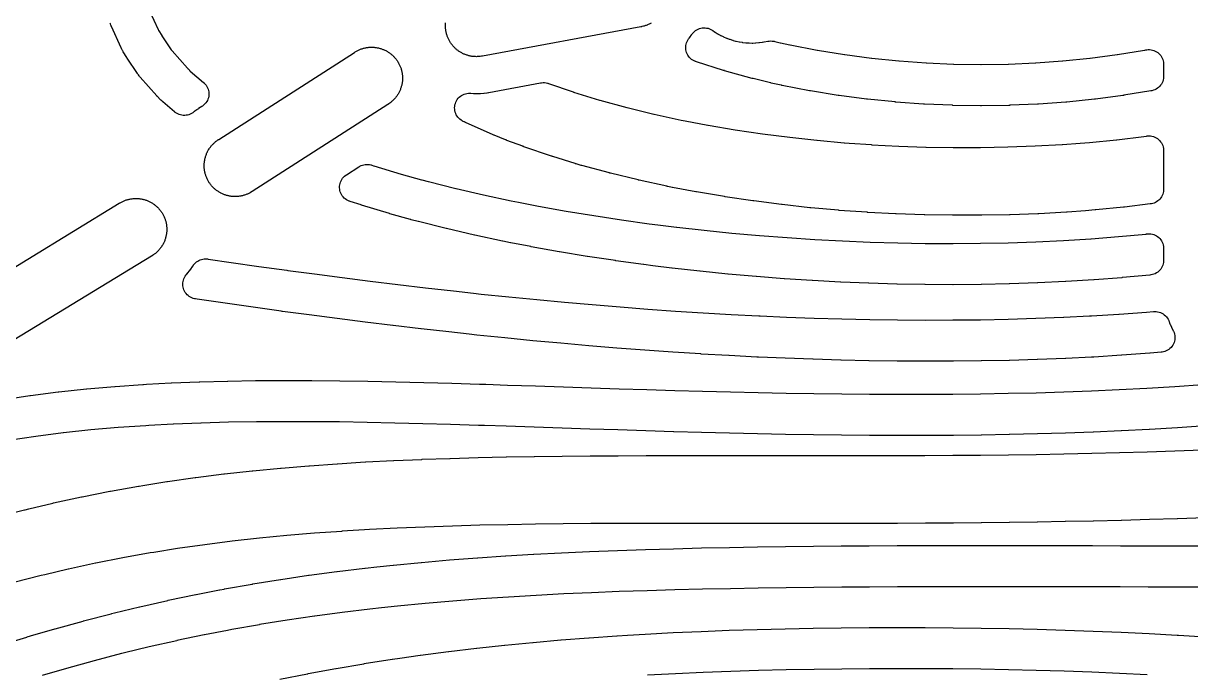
# Model space of a CAD drawing. Header units: metres. Extents: x -22.6 to 22.6, y 1.9 to 79.7.
# Drawn here: x -1.86 to 6.06, y 43.97 to 48.39 of the extents above; entities that cross this region are included whole.
import ezdxf

# ---------------------------------------------------------------- set-up
doc = ezdxf.new("R2010")
doc.units = ezdxf.units.M

msp = doc.modelspace()

# ---------------------------------------------------------------- linework, layer by layer
at = {"layer": 'MARKING'}
for points in [[(-1.005, 48.4778), (-0.9469, 48.3502), (-0.9454, 48.3472), (-0.9439, 48.3443), (-0.9422, 48.3415), (-0.9229, 48.3107), (-0.9226, 48.3101), (-0.9222, 48.3096), (-0.9219, 48.3091), (-0.8592, 48.2143), (-0.8572, 48.2115), (-0.8551, 48.2087), (-0.8529, 48.206), (-0.7484, 48.0879), (-0.7479, 48.0873), (-0.7473, 48.0868), (-0.7468, 48.0862), (-0.7358, 48.0745), (-0.7339, 48.0725), (-0.7318, 48.0706), (-0.7297, 48.0687), (-0.6399, 47.9925), (-0.6362, 47.9892), (-0.6345, 47.9876), (-0.6277, 47.9806), (-0.6216, 47.9729), (-0.6162, 47.9646), (-0.6118, 47.9559), (-0.6082, 47.9467), (-0.6055, 47.9373), (-0.6037, 47.9276), (-0.6029, 47.9178), (-0.6031, 47.908), (-0.6042, 47.8982), (-0.6063, 47.8886), (-0.6093, 47.8793), (-0.6132, 47.8703), (-0.618, 47.8617), (-0.6236, 47.8536), (-0.63, 47.8462), (-0.6371, 47.8393), (-0.6448, 47.8332), (-0.6466, 47.8319), (-0.6507, 47.8291), (-0.6731, 47.8148), (-0.6736, 47.8145), (-0.6741, 47.8141), (-0.6746, 47.8138), (-0.6833, 47.8079), (-0.6838, 47.8076), (-0.6843, 47.8072), (-0.6848, 47.8069), (-0.6993, 47.7965), (-0.7003, 47.7958), (-0.7013, 47.795), (-0.7022, 47.7943), (-0.7065, 47.7909), (-0.7104, 47.788), (-0.7123, 47.7866), (-0.7205, 47.7813), (-0.7292, 47.7769), (-0.7383, 47.7733), (-0.7477, 47.7706), (-0.7573, 47.7689), (-0.767, 47.7681), (-0.7768, 47.7682), (-0.7865, 47.7693), (-0.7961, 47.7714), (-0.8054, 47.7743), (-0.8144, 47.7782), (-0.8229, 47.7829), (-0.831, 47.7884), (-0.8328, 47.7898), (-0.8366, 47.7929), (-0.9166, 47.8601), (-0.9189, 47.8621), (-0.9212, 47.8641), (-0.9234, 47.8662), (-0.9285, 47.871), (-0.9305, 47.873), (-0.9325, 47.875), (-0.9344, 47.877), (-0.9522, 47.8959), (-0.9528, 47.8965), (-0.9533, 47.897), (-0.9538, 47.8976), (-0.9551, 47.8991), (-0.9556, 47.8996), (-0.9561, 47.9002), (-0.9567, 47.9008), (-1.0691, 48.0278), (-1.0714, 48.0305), (-1.0736, 48.0332), (-1.0758, 48.0359), (-1.0813, 48.0431), (-1.0834, 48.046), (-1.0854, 48.0488), (-1.0874, 48.0517), (-1.1564, 48.1561), (-1.1568, 48.1566), (-1.1571, 48.1571), (-1.1575, 48.1577), (-1.1583, 48.159), (-1.1587, 48.1596), (-1.159, 48.1601), (-1.1593, 48.1606), (-1.1845, 48.2008), (-1.1862, 48.2036), (-1.1878, 48.2065), (-1.1894, 48.2093), (-1.1935, 48.2169), (-1.195, 48.2198), (-1.1965, 48.2227), (-1.1979, 48.2257), (-1.2641, 48.371), (-1.2655, 48.3743), (-1.2669, 48.3776), (-1.2682, 48.381), (-1.2715, 48.3898), (-1.2727, 48.3933)], [(2.3958, 48.3938), (2.3915, 48.3915), (2.3872, 48.3892), (2.3828, 48.3871), (2.3774, 48.3846), (2.3729, 48.3827), (2.3684, 48.3809), (2.3638, 48.3792), (2.3582, 48.3773), (2.3535, 48.3758), (2.3488, 48.3744), (2.3441, 48.3732), (2.3348, 48.371), (2.3324, 48.3705), (2.33, 48.37), (2.3276, 48.3695), (1.2532, 48.1708), (1.2508, 48.1704), (1.2483, 48.17), (1.2459, 48.1696), (1.2364, 48.1683), (1.2316, 48.1678), (1.2267, 48.1674), (1.2218, 48.1671), (1.2159, 48.1669), (1.211, 48.1668), (1.2061, 48.1669), (1.2012, 48.1671), (1.1953, 48.1674), (1.1904, 48.1679), (1.1856, 48.1684), (1.1807, 48.1691), (1.1749, 48.17), (1.1701, 48.1709), (1.1653, 48.172), (1.1605, 48.1731), (1.1548, 48.1746), (1.1501, 48.176), (1.1454, 48.1775), (1.1408, 48.1791), (1.1353, 48.1811), (1.1307, 48.1829), (1.1262, 48.1849), (1.1218, 48.1869), (1.1165, 48.1895), (1.1122, 48.1918), (1.1079, 48.1941), (1.1036, 48.1966), (1.0986, 48.1997), (1.0945, 48.2024), (1.0905, 48.2052), (1.0865, 48.208), (1.0818, 48.2116), (1.078, 48.2147), (1.0743, 48.2178), (1.0706, 48.2211), (1.0663, 48.2251), (1.0628, 48.2285), (1.0594, 48.232), (1.056, 48.2356), (1.0521, 48.2401), (1.049, 48.2438), (1.0459, 48.2476), (1.0429, 48.2516), (1.0395, 48.2563), (1.0367, 48.2604), (1.0341, 48.2645), (1.0315, 48.2687), (1.0286, 48.2737), (1.0262, 48.278), (1.0239, 48.2824), (1.0218, 48.2868), (1.0193, 48.2922), (1.0174, 48.2967), (1.0156, 48.3012), (1.0139, 48.3058), (1.012, 48.3114), (1.0105, 48.3161), (1.0092, 48.3208), (1.0079, 48.3255), (1.0066, 48.3312), (1.0056, 48.336), (1.0047, 48.3409), (1.0039, 48.3457), (1.0031, 48.3515), (1.0026, 48.3564), (1.0022, 48.3613), (1.0019, 48.3662), (1.0017, 48.3721), (1.0016, 48.377), (1.0017, 48.3819), (1.0018, 48.3868), (1.0022, 48.3926), (1.0026, 48.3975)], [(-2.143, 46.6031), (-1.2112, 47.1723), (-1.2091, 47.1735), (-1.2069, 47.1748), (-1.2048, 47.176), (-1.1964, 47.1805), (-1.192, 47.1828), (-1.1876, 47.1849), (-1.1831, 47.1869), (-1.1777, 47.1892), (-1.1732, 47.191), (-1.1686, 47.1927), (-1.1639, 47.1943), (-1.1583, 47.1961), (-1.1536, 47.1974), (-1.1489, 47.1986), (-1.1441, 47.1998), (-1.1383, 47.201), (-1.1335, 47.2018), (-1.1286, 47.2026), (-1.1238, 47.2032), (-1.1179, 47.2039), (-1.113, 47.2043), (-1.1082, 47.2045), (-1.1032, 47.2047), (-1.0974, 47.2048), (-1.0925, 47.2047), (-1.0876, 47.2045), (-1.0827, 47.2042), (-1.0768, 47.2036), (-1.0719, 47.2031), (-1.0671, 47.2024), (-1.0622, 47.2016), (-1.0565, 47.2005), (-1.0517, 47.1995), (-1.0469, 47.1983), (-1.0422, 47.197), (-1.0365, 47.1954), (-1.0319, 47.1939), (-1.0272, 47.1923), (-1.0226, 47.1905), (-1.0172, 47.1883), (-1.0127, 47.1864), (-1.0082, 47.1843), (-1.0038, 47.1822), (-0.9986, 47.1794), (-0.9943, 47.1771), (-0.9901, 47.1746), (-0.9859, 47.172), (-0.981, 47.1688), (-0.977, 47.166), (-0.973, 47.1631), (-0.9691, 47.1601), (-0.9646, 47.1564), (-0.9608, 47.1532), (-0.9572, 47.15), (-0.9536, 47.1466), (-0.9494, 47.1425), (-0.946, 47.139), (-0.9427, 47.1354), (-0.9394, 47.1317), (-0.9357, 47.1272), (-0.9326, 47.1233), (-0.9296, 47.1194), (-0.9268, 47.1154), (-0.9235, 47.1106), (-0.9208, 47.1064), (-0.9183, 47.1022), (-0.9158, 47.098), (-0.913, 47.0928), (-0.9108, 47.0885), (-0.9086, 47.0841), (-0.9066, 47.0796), (-0.9043, 47.0742), (-0.9025, 47.0696), (-0.9008, 47.065), (-0.8992, 47.0604), (-0.8975, 47.0548), (-0.8961, 47.05), (-0.8949, 47.0453), (-0.8938, 47.0405), (-0.8926, 47.0348), (-0.8917, 47.0299), (-0.8909, 47.0251), (-0.8903, 47.0202), (-0.8897, 47.0144), (-0.8893, 47.0095), (-0.889, 47.0046), (-0.8888, 46.9997), (-0.8888, 46.9938), (-0.8889, 46.9889), (-0.8891, 46.984), (-0.8894, 46.9791), (-0.8899, 46.9733), (-0.8905, 46.9684), (-0.8912, 46.9635), (-0.8919, 46.9587), (-0.893, 46.9529), (-0.8941, 46.9481), (-0.8952, 46.9434), (-0.8965, 46.9386), (-0.8982, 46.933), (-0.8997, 46.9283), (-0.9013, 46.9237), (-0.903, 46.9191), (-0.9052, 46.9136), (-0.9072, 46.9091), (-0.9092, 46.9047), (-0.9114, 46.9003), (-0.9141, 46.8951), (-0.9165, 46.8908), (-0.919, 46.8866), (-0.9216, 46.8824), (-0.9248, 46.8775), (-0.9276, 46.8734), (-0.9305, 46.8695), (-0.9335, 46.8656), (-0.9371, 46.861), (-0.9403, 46.8573), (-0.9436, 46.8536), (-0.9469, 46.85), (-0.9511, 46.8458), (-0.9546, 46.8424), (-0.9582, 46.8391), (-0.9619, 46.8359), (-0.9664, 46.8321), (-0.9702, 46.829), (-0.9741, 46.8261), (-0.9781, 46.8232), (-0.986, 46.8179), (-0.9881, 46.8165), (-0.9901, 46.8152), (-0.9922, 46.8139), (-1.924, 46.2447)], [(-2.006, 45.8382), (-1.8187, 45.8668), (-1.8181, 45.8669), (-1.8175, 45.867), (-1.8169, 45.8671), (-1.8154, 45.8673), (-1.8148, 45.8674), (-1.8142, 45.8674), (-1.8136, 45.8675), (-1.6262, 45.8916), (-1.6257, 45.8917), (-1.6251, 45.8917), (-1.6246, 45.8918), (-1.6232, 45.892), (-1.6227, 45.892), (-1.6221, 45.8921), (-1.6216, 45.8922), (-1.4341, 45.9122), (-1.4334, 45.9122), (-1.4316, 45.9124), (-1.4305, 45.9125), (-1.2422, 45.9289), (-1.2415, 45.929), (-1.2399, 45.9291), (-1.2389, 45.9292), (-1.0505, 45.9422), (-1.0499, 45.9423), (-1.0486, 45.9424), (-1.0478, 45.9424), (-1.0268, 45.9436), (-0.8594, 45.9527), (-0.8588, 45.9528), (-0.8575, 45.9528), (-0.8566, 45.9529), (-0.6682, 45.9605), (-0.6676, 45.9605), (-0.6665, 45.9605), (-0.6657, 45.9606), (-0.4772, 45.9657), (-0.4767, 45.9657), (-0.4757, 45.9658), (-0.475, 45.9658), (-0.2864, 45.9688), (-0.286, 45.9688), (-0.2851, 45.9688), (-0.2845, 45.9689), (-0.0958, 45.97), (-0.0955, 45.97), (-0.0947, 45.9701), (-0.0942, 45.9701), (0.0945, 45.9696), (0.0948, 45.9696), (0.0955, 45.9696), (0.0959, 45.9696), (0.2844, 45.9678), (0.285, 45.9678), (0.4745, 45.9649), (0.475, 45.9649), (0.6644, 45.961), (0.6648, 45.9609), (0.8542, 45.9562), (0.8545, 45.9562), (1.0439, 45.9509), (1.0441, 45.9509), (1.2334, 45.9451), (1.2336, 45.945), (1.2744, 45.9437), (1.4228, 45.9389), (1.4229, 45.9389), (1.6121, 45.9326), (1.8014, 45.9262), (1.9904, 45.9199), (2.1793, 45.9136), (2.3682, 45.9076), (2.557, 45.9018), (2.7458, 45.8965), (2.9345, 45.8916), (3.1232, 45.8872), (3.3118, 45.8835), (3.5004, 45.8804), (3.6889, 45.878), (3.8774, 45.8764), (4.0658, 45.8757), (4.2542, 45.8759), (4.4426, 45.877), (4.6309, 45.8792), (4.8191, 45.8825), (5.0073, 45.8869), (5.1955, 45.8925), (5.3836, 45.8994), (5.5716, 45.9076), (5.7596, 45.9173), (5.9475, 45.9286), (6.1354, 45.9415)], [(6.156, 45.6622), (5.9673, 45.6493), (5.967, 45.6492), (5.9662, 45.6492), (5.9657, 45.6492), (5.7769, 45.6379), (5.7766, 45.6378), (5.7759, 45.6378), (5.7754, 45.6378), (5.5867, 45.628), (5.5863, 45.628), (5.5856, 45.628), (5.5852, 45.6279), (5.3964, 45.6196), (5.3961, 45.6196), (5.3955, 45.6196), (5.3951, 45.6196), (5.2066, 45.6127), (5.206, 45.6127), (5.0165, 45.607), (5.0159, 45.607), (4.8265, 45.6026), (4.8259, 45.6025), (4.6365, 45.5993), (4.6359, 45.5993), (4.4465, 45.5971), (4.446, 45.5971), (4.2566, 45.5959), (4.2561, 45.5959), (4.0667, 45.5957), (4.0662, 45.5957), (3.8769, 45.5964), (3.8764, 45.5964), (3.6871, 45.598), (3.6867, 45.598), (3.4974, 45.6004), (3.497, 45.6004), (3.3077, 45.6035), (3.3073, 45.6035), (3.118, 45.6073), (3.1177, 45.6073), (2.9284, 45.6117), (2.9281, 45.6117), (2.7389, 45.6166), (2.7386, 45.6166), (2.5494, 45.6219), (2.5492, 45.6219), (2.3599, 45.6277), (2.3598, 45.6277), (2.1705, 45.6337), (2.1704, 45.6338), (1.9811, 45.64), (1.7919, 45.6464), (1.6029, 45.6528), (1.414, 45.6591), (1.2654, 45.6638), (1.2251, 45.6652), (1.0363, 45.671), (0.8477, 45.6763), (0.6591, 45.681), (0.4708, 45.6849), (0.2825, 45.6879), (0.0945, 45.6896), (-0.0934, 45.6901), (-0.2811, 45.6889), (-0.4693, 45.6858), (-0.4698, 45.6858), (-0.6566, 45.6807), (-0.6573, 45.6807), (-0.8438, 45.6732), (-0.8445, 45.6731), (-1.0114, 45.664), (-1.0309, 45.6629), (-1.0316, 45.6629), (-1.2176, 45.65), (-1.2185, 45.6499), (-1.4041, 45.6338), (-1.405, 45.6337), (-1.5904, 45.6139), (-1.5909, 45.6138), (-1.5914, 45.6138), (-1.592, 45.6137), (-1.7763, 45.59), (-1.7769, 45.5899), (-1.7774, 45.5898), (-1.778, 45.5898), (-1.9619, 45.5617)], [(-2.0427, 45.0436), (-1.8543, 45.0918), (-1.8536, 45.0919), (-1.8509, 45.0926), (-1.8501, 45.0928), (-1.8236, 45.0991), (-1.8235, 45.0992), (-1.6617, 45.1377), (-1.6608, 45.1379), (-1.6574, 45.1387), (-1.6563, 45.1389), (-1.4681, 45.1798), (-1.4673, 45.1799), (-1.4638, 45.1807), (-1.4627, 45.1809), (-1.2745, 45.2179), (-1.2737, 45.218), (-1.2704, 45.2187), (-1.2694, 45.2189), (-1.081, 45.2522), (-1.0803, 45.2523), (-1.0777, 45.2528), (-1.0769, 45.2529), (-1.0505, 45.2572), (-1.0503, 45.2572), (-0.8882, 45.2832), (-0.8874, 45.2833), (-0.8844, 45.2838), (-0.8835, 45.2839), (-0.6952, 45.3108), (-0.6944, 45.3109), (-0.6915, 45.3112), (-0.6906, 45.3114), (-0.5023, 45.3351), (-0.5016, 45.3352), (-0.4989, 45.3355), (-0.498, 45.3356), (-0.3096, 45.3564), (-0.309, 45.3565), (-0.3065, 45.3568), (-0.3057, 45.3568), (-0.1172, 45.375), (-0.1167, 45.3751), (-0.1144, 45.3753), (-0.1136, 45.3753), (0.0749, 45.3911), (0.0754, 45.3911), (0.0775, 45.3913), (0.0782, 45.3913), (0.2668, 45.4048), (0.2672, 45.4049), (0.2691, 45.405), (0.2697, 45.405), (0.4243, 45.4145), (0.4586, 45.4165), (0.459, 45.4166), (0.4605, 45.4166), (0.461, 45.4167), (0.6497, 45.4264), (0.6501, 45.4264), (0.6517, 45.4265), (0.6522, 45.4265), (0.8409, 45.4345), (0.8412, 45.4345), (0.8426, 45.4346), (0.843, 45.4346), (1.0318, 45.4412), (1.0321, 45.4412), (1.0334, 45.4412), (1.0337, 45.4413), (1.2226, 45.4466), (1.2228, 45.4466), (1.2239, 45.4466), (1.2242, 45.4466), (1.4131, 45.4508), (1.4133, 45.4508), (1.4142, 45.4508), (1.4145, 45.4508), (1.6034, 45.454), (1.6036, 45.454), (1.6044, 45.454), (1.6047, 45.454), (1.7934, 45.4564), (1.7938, 45.4564), (1.9834, 45.4581), (1.9837, 45.4581), (2.1733, 45.4592), (2.1735, 45.4592), (2.363, 45.4599), (2.3632, 45.4599), (2.5526, 45.4601), (2.5528, 45.4601), (2.7421, 45.4602), (2.9315, 45.4601), (3.1207, 45.4599), (3.3098, 45.4597), (3.4987, 45.4595), (3.6876, 45.4596), (3.8764, 45.4598), (4.0652, 45.4602), (4.2538, 45.461), (4.4425, 45.4622), (4.631, 45.4638), (4.8195, 45.4658), (5.0079, 45.4684), (5.1963, 45.4716), (5.3845, 45.4754), (5.5728, 45.4798), (5.7609, 45.4851), (5.9489, 45.4911), (6.1369, 45.498)], [(6.1549, 45.0384), (5.966, 45.0314), (5.9658, 45.0314), (5.9649, 45.0314), (5.9647, 45.0314), (5.776, 45.0253), (5.7756, 45.0253), (5.5859, 45.02), (5.5855, 45.02), (5.3958, 45.0155), (5.3954, 45.0155), (5.2058, 45.0117), (5.2055, 45.0117), (5.0159, 45.0085), (5.0156, 45.0085), (4.826, 45.0059), (4.8257, 45.0059), (4.6362, 45.0038), (4.636, 45.0038), (4.4465, 45.0022), (4.4463, 45.0022), (4.2568, 45.001), (4.2566, 45.001), (4.0672, 45.0002), (4.0671, 45.0002), (3.8777, 44.9998), (3.8776, 44.9998), (3.6882, 44.9996), (3.6881, 44.9996), (3.4987, 44.9995), (3.3094, 44.9997), (3.1203, 44.9999), (2.9312, 45.0001), (2.7423, 45.0002), (2.5535, 45.0001), (2.3648, 44.9999), (2.1762, 44.9992), (1.9878, 44.9981), (1.7995, 44.9964), (1.6114, 44.9941), (1.4234, 44.9909), (1.2356, 44.9867), (1.0481, 44.9815), (0.8607, 44.975), (0.6736, 44.967), (0.4865, 44.9574), (0.4524, 44.9553), (0.2994, 44.946), (0.2989, 44.9459), (0.1128, 44.9326), (0.1123, 44.9326), (-0.0734, 44.9171), (-0.074, 44.917), (-0.2594, 44.8992), (-0.2601, 44.8991), (-0.4451, 44.8786), (-0.4459, 44.8786), (-0.6306, 44.8553), (-0.6314, 44.8552), (-0.8159, 44.8289), (-0.8167, 44.8288), (-0.9768, 44.8031), (-1.0011, 44.7992), (-1.0018, 44.7991), (-1.1862, 44.7664), (-1.1872, 44.7663), (-1.371, 44.7301), (-1.3719, 44.7299), (-1.5557, 44.69), (-1.5566, 44.6898), (-1.7166, 44.6518), (-1.7408, 44.646), (-1.7415, 44.6458), (-1.9258, 44.5987)], [(-2.0268, 44.1708), (-1.8382, 44.2287), (-1.8378, 44.2288), (-1.8368, 44.2291), (-1.8362, 44.2293), (-1.8129, 44.2361), (-1.8127, 44.2362), (-1.6475, 44.2845), (-1.6469, 44.2847), (-1.6456, 44.285), (-1.6448, 44.2853), (-1.4564, 44.3374), (-1.4558, 44.3375), (-1.4545, 44.3379), (-1.4536, 44.3381), (-1.2651, 44.3872), (-1.2646, 44.3873), (-1.2635, 44.3876), (-1.2628, 44.3878), (-1.2437, 44.3925), (-1.2434, 44.3925), (-1.074, 44.4338), (-1.0733, 44.4339), (-1.072, 44.4343), (-1.071, 44.4345), (-0.8827, 44.4772), (-0.8821, 44.4773), (-0.8807, 44.4776), (-0.8797, 44.4778), (-0.6914, 44.5174), (-0.6908, 44.5175), (-0.6894, 44.5177), (-0.6885, 44.5179), (-0.5301, 44.5487), (-0.5298, 44.5488), (-0.4996, 44.5545), (-0.4991, 44.5546), (-0.498, 44.5548), (-0.4972, 44.555), (-0.3088, 44.5884), (-0.3082, 44.5885), (-0.3069, 44.5887), (-0.306, 44.5889), (-0.1176, 44.6194), (-0.117, 44.6195), (-0.1158, 44.6197), (-0.1149, 44.6198), (0.0735, 44.6476), (0.0741, 44.6477), (0.0753, 44.6479), (0.0761, 44.648), (0.2645, 44.6732), (0.2651, 44.6733), (0.2662, 44.6734), (0.2669, 44.6735), (0.4555, 44.6963), (0.456, 44.6963), (0.457, 44.6964), (0.4576, 44.6965), (0.5366, 44.7052), (0.5368, 44.7052), (0.6465, 44.717), (0.6469, 44.717), (0.6479, 44.7171), (0.6485, 44.7172), (0.8371, 44.7354), (0.8375, 44.7354), (0.8385, 44.7355), (0.8391, 44.7356), (1.0277, 44.7518), (1.0281, 44.7518), (1.029, 44.7519), (1.0296, 44.7519), (1.2182, 44.7664), (1.2186, 44.7664), (1.2194, 44.7664), (1.2199, 44.7665), (1.4086, 44.7792), (1.409, 44.7792), (1.4097, 44.7793), (1.4102, 44.7793), (1.5989, 44.7905), (1.5992, 44.7905), (1.5999, 44.7906), (1.6003, 44.7906), (1.7887, 44.8004), (1.7894, 44.8004), (1.9788, 44.809), (1.9794, 44.809), (2.1689, 44.8164), (2.1694, 44.8165), (2.3588, 44.8228), (2.3593, 44.8229), (2.5487, 44.8283), (2.5491, 44.8283), (2.7384, 44.833), (2.7388, 44.833), (2.9282, 44.8369), (2.9285, 44.8369), (3.1178, 44.8401), (3.1181, 44.8401), (3.3074, 44.8428), (3.3077, 44.8428), (3.4969, 44.8449), (3.4972, 44.8449), (3.6864, 44.8466), (3.6866, 44.8466), (3.8758, 44.8479), (3.876, 44.8479), (4.0652, 44.8489), (4.0654, 44.8489), (4.2546, 44.8496), (4.2547, 44.8496), (4.4439, 44.85), (4.444, 44.85), (4.6332, 44.8502), (4.6333, 44.8502), (4.8225, 44.8502), (5.0118, 44.85), (5.201, 44.8497), (5.3902, 44.8492), (5.5794, 44.8486), (5.7686, 44.848), (5.9578, 44.8473), (6.147, 44.8465)], [(6.1459, 44.5665), (5.9568, 44.5673), (5.7677, 44.568), (5.5787, 44.5686), (5.3896, 44.5692), (5.2006, 44.5697), (5.0116, 44.57), (4.8226, 44.5702), (4.6336, 44.5702), (4.4447, 44.57), (4.2558, 44.5696), (4.0669, 44.5689), (3.878, 44.568), (3.6892, 44.5666), (3.5004, 44.5649), (3.3117, 44.5628), (3.123, 44.5602), (2.9344, 44.5569), (2.7458, 44.5531), (2.5573, 44.5484), (2.3689, 44.543), (2.1805, 44.5367), (1.9923, 44.5293), (1.8041, 44.5208), (1.616, 44.511), (1.4281, 44.4999), (1.2402, 44.4872), (1.0525, 44.4729), (0.8642, 44.4567), (0.8637, 44.4567), (0.6766, 44.4386), (0.6761, 44.4385), (0.5674, 44.4269), (0.4893, 44.4183), (0.4888, 44.4183), (0.3019, 44.3957), (0.3013, 44.3956), (0.1146, 44.3706), (0.114, 44.3706), (-0.0725, 44.3431), (-0.0732, 44.3429), (-0.2596, 44.3127), (-0.2603, 44.3126), (-0.4469, 44.2795), (-0.4475, 44.2794), (-0.4763, 44.2739), (-0.6335, 44.2434), (-0.6343, 44.2432), (-0.8205, 44.2041), (-0.8213, 44.204), (-1.0075, 44.1618), (-1.0082, 44.1616), (-1.1763, 44.1207), (-1.1944, 44.1162), (-1.195, 44.1161), (-1.3815, 44.0676), (-1.3822, 44.0674), (-1.5686, 44.0158), (-1.5693, 44.0156), (-1.7335, 43.9676)], [(-0.1218, 43.9422), (0.0666, 43.9797), (0.0672, 43.9798), (0.0684, 43.98), (0.0692, 43.9802), (0.2576, 44.015), (0.2582, 44.0151), (0.2593, 44.0153), (0.2601, 44.0155), (0.4486, 44.0478), (0.4491, 44.0478), (0.4503, 44.048), (0.451, 44.0482), (0.6396, 44.078), (0.64, 44.078), (0.641, 44.0782), (0.6417, 44.0783), (0.6919, 44.0856), (0.6923, 44.0857), (0.8308, 44.1054), (0.8312, 44.1055), (0.8323, 44.1056), (0.833, 44.1057), (1.0215, 44.1304), (1.022, 44.1304), (1.023, 44.1306), (1.0237, 44.1306), (1.2122, 44.1531), (1.2127, 44.1531), (1.2137, 44.1533), (1.2143, 44.1533), (1.4029, 44.1737), (1.4033, 44.1737), (1.4043, 44.1738), (1.4049, 44.1739), (1.5935, 44.1923), (1.5939, 44.1924), (1.5948, 44.1924), (1.5953, 44.1925), (1.784, 44.209), (1.7844, 44.2091), (1.7852, 44.2091), (1.7858, 44.2092), (1.9744, 44.224), (1.9748, 44.224), (1.9756, 44.2241), (1.9761, 44.2241), (2.1648, 44.2372), (2.1651, 44.2373), (2.1659, 44.2373), (2.1663, 44.2373), (2.2358, 44.2416), (2.2359, 44.2416), (2.3553, 44.2488), (2.3556, 44.2488), (2.3563, 44.2488), (2.3567, 44.2489), (2.5455, 44.2587), (2.5458, 44.2587), (2.5464, 44.2588), (2.5469, 44.2588), (2.7353, 44.2673), (2.736, 44.2673), (2.9254, 44.2746), (2.926, 44.2746), (3.1155, 44.2806), (3.1161, 44.2806), (3.3055, 44.2854), (3.3061, 44.2854), (3.4954, 44.2891), (3.496, 44.2892), (3.6854, 44.2918), (3.6859, 44.2918), (3.8753, 44.2934), (3.8758, 44.2934), (4.0652, 44.2939), (4.0657, 44.2939), (4.255, 44.2935), (4.2556, 44.2935), (4.4449, 44.292), (4.4454, 44.292), (4.6347, 44.2896), (4.6353, 44.2896), (4.8246, 44.2861), (4.8251, 44.2861), (5.0145, 44.2816), (5.015, 44.2816), (5.2044, 44.2761), (5.2049, 44.2761), (5.3943, 44.2694), (5.3949, 44.2694), (5.5842, 44.2616), (5.5848, 44.2616), (5.7742, 44.2525), (5.7749, 44.2525), (5.9644, 44.2422), (5.9649, 44.2422), (5.9733, 44.2417), (5.9737, 44.2416), (6.155, 44.2301)], [(5.7617, 43.9728), (5.5735, 43.9818), (5.3852, 43.9896), (5.1969, 43.9962), (5.0086, 44.0017), (4.8202, 44.0062), (4.6318, 44.0096), (4.4434, 44.012), (4.2551, 44.0135), (4.0667, 44.0139), (3.8783, 44.0134), (3.69, 44.0118), (3.5016, 44.0092), (3.3134, 44.0055), (3.1251, 44.0007), (2.9369, 43.9948), (2.7488, 43.9876), (2.5607, 43.9791), (2.3726, 43.9693)]]:
    msp.add_lwpolyline(points, dxfattribs=at)
for points in [[(2.7336, 48.3599), (2.7433, 48.3617), (2.7531, 48.3625), (2.7629, 48.3624), (2.7727, 48.3613), (2.7823, 48.3592), (2.7917, 48.3562), (2.8007, 48.3523), (2.8093, 48.3475), (2.8113, 48.3462), (2.8154, 48.3435), (2.8269, 48.3356), (2.8279, 48.3349), (2.8289, 48.3342), (2.8299, 48.3336), (2.8443, 48.3246), (2.8453, 48.324), (2.8464, 48.3233), (2.8475, 48.3227), (2.8657, 48.3126), (2.8668, 48.312), (2.8679, 48.3114), (2.8689, 48.3109), (2.8841, 48.3034), (2.8852, 48.3029), (2.8863, 48.3023), (2.8875, 48.3018), (2.9066, 48.2935), (2.9077, 48.2931), (2.9089, 48.2926), (2.91, 48.2921), (2.9258, 48.2862), (2.927, 48.2858), (2.9282, 48.2854), (2.9293, 48.285), (2.9492, 48.2786), (2.9503, 48.2782), (2.9515, 48.2779), (2.9527, 48.2775), (2.969, 48.2731), (2.9702, 48.2728), (2.9714, 48.2725), (2.9726, 48.2723), (2.993, 48.2679), (2.9942, 48.2676), (2.9954, 48.2674), (2.9966, 48.2672), (3.0133, 48.2644), (3.0145, 48.2642), (3.0157, 48.264), (3.017, 48.2639), (3.0377, 48.2615), (3.0389, 48.2614), (3.0401, 48.2612), (3.0413, 48.2611), (3.0582, 48.26), (3.0594, 48.26), (3.0607, 48.2599), (3.0619, 48.2599), (3.0827, 48.2595), (3.084, 48.2595), (3.0852, 48.2595), (3.0864, 48.2596), (3.1033, 48.2601), (3.1046, 48.2601), (3.1058, 48.2602), (3.107, 48.2603), (3.1278, 48.262), (3.129, 48.2621), (3.1302, 48.2622), (3.1315, 48.2624), (3.1492, 48.2647), (3.1498, 48.2648), (3.1504, 48.2649), (3.151, 48.265), (3.1613, 48.2666), (3.1619, 48.2667), (3.1625, 48.2668), (3.1631, 48.2669), (3.1885, 48.2715), (3.1937, 48.2723), (3.1963, 48.2726), (3.2067, 48.2734), (3.2171, 48.2731), (3.2275, 48.2717), (3.2301, 48.2712), (3.2352, 48.2701), (3.2721, 48.2611), (3.2726, 48.2609), (3.2731, 48.2608), (3.2736, 48.2607), (3.337, 48.2466), (3.3377, 48.2465), (3.3384, 48.2463), (3.3391, 48.2462), (3.522, 48.2111), (3.5227, 48.2109), (3.5235, 48.2108), (3.5242, 48.2107), (3.707, 48.1812), (3.7077, 48.1811), (3.7085, 48.181), (3.7092, 48.1809), (3.8921, 48.1569), (3.8928, 48.1568), (3.8935, 48.1568), (3.8942, 48.1567), (4.0771, 48.1381), (4.0779, 48.138), (4.0786, 48.138), (4.0793, 48.1379), (4.2622, 48.1247), (4.263, 48.1246), (4.2637, 48.1246), (4.2644, 48.1246), (4.4473, 48.1166), (4.4481, 48.1166), (4.4488, 48.1166), (4.4495, 48.1166), (4.6324, 48.1139), (4.6332, 48.1139), (4.6339, 48.1139), (4.6346, 48.1139), (4.8175, 48.1164), (4.8182, 48.1164), (4.819, 48.1165), (4.8197, 48.1165), (5.0026, 48.1244), (5.0033, 48.1244), (5.004, 48.1244), (5.0047, 48.1245), (5.1876, 48.1377), (5.1883, 48.1378), (5.189, 48.1378), (5.1898, 48.1379), (5.3726, 48.1565), (5.3733, 48.1566), (5.374, 48.1567), (5.3748, 48.1568), (5.5575, 48.181), (5.5582, 48.1811), (5.559, 48.1812), (5.5597, 48.1813), (5.7423, 48.2111), (5.7431, 48.2113), (5.7439, 48.2114), (5.7446, 48.2116), (5.751, 48.2128), (5.7559, 48.2136), (5.7581, 48.214), (5.7679, 48.2149), (5.7777, 48.2149), (5.7874, 48.2139), (5.797, 48.2119), (5.8064, 48.2091), (5.8154, 48.2053), (5.8241, 48.2007), (5.8322, 48.1952), (5.8398, 48.189), (5.8467, 48.182), (5.8529, 48.1745), (5.8583, 48.1663), (5.8629, 48.1577), (5.8667, 48.1486), (5.8695, 48.1392), (5.8714, 48.1296), (5.8724, 48.1199), (5.8725, 48.1176), (5.8726, 48.1127), (5.8726, 48.0362), (5.8725, 48.0312), (5.8723, 48.0288), (5.8713, 48.0188), (5.8693, 48.0089), (5.8663, 47.9993), (5.8624, 47.9901), (5.8575, 47.9812), (5.8518, 47.973), (5.8453, 47.9653), (5.8381, 47.9583), (5.8302, 47.9521), (5.8217, 47.9467), (5.8127, 47.9422), (5.8033, 47.9387), (5.7935, 47.9361), (5.7912, 47.9355), (5.7862, 47.9346), (5.6028, 47.9046), (5.602, 47.9045), (5.6013, 47.9044), (5.6005, 47.9043), (5.5986, 47.904), (5.5978, 47.9039), (5.5971, 47.9038), (5.5963, 47.9037), (5.4094, 47.8789), (5.4087, 47.8789), (5.408, 47.8788), (5.4072, 47.8787), (5.4053, 47.8784), (5.4045, 47.8784), (5.4038, 47.8783), (5.4031, 47.8782), (5.2161, 47.8591), (5.2154, 47.8591), (5.2147, 47.859), (5.2139, 47.8589), (5.212, 47.8588), (5.2113, 47.8587), (5.2106, 47.8586), (5.2098, 47.8586), (5.0229, 47.8451), (5.0222, 47.845), (5.0214, 47.845), (5.0207, 47.8449), (5.0188, 47.8448), (5.0181, 47.8448), (5.0174, 47.8447), (5.0166, 47.8447), (4.8297, 47.8367), (4.829, 47.8366), (4.8282, 47.8366), (4.8275, 47.8366), (4.8256, 47.8365), (4.8249, 47.8365), (4.8242, 47.8365), (4.8235, 47.8365), (4.6365, 47.8339), (4.6358, 47.8339), (4.6351, 47.8338), (4.6344, 47.8338), (4.6325, 47.8338), (4.6318, 47.8338), (4.6311, 47.8339), (4.6303, 47.8339), (4.4434, 47.8366), (4.4426, 47.8366), (4.4419, 47.8366), (4.4412, 47.8367), (4.4393, 47.8367), (4.4386, 47.8367), (4.4379, 47.8368), (4.4372, 47.8368), (4.2502, 47.8449), (4.2495, 47.845), (4.2488, 47.845), (4.2481, 47.845), (4.2462, 47.8451), (4.2455, 47.8452), (4.2448, 47.8452), (4.2441, 47.8453), (4.0571, 47.8588), (4.0564, 47.8589), (4.0556, 47.8589), (4.0549, 47.859), (4.0531, 47.8591), (4.0523, 47.8592), (4.0516, 47.8593), (4.0509, 47.8593), (3.8639, 47.8783), (3.8632, 47.8784), (3.8625, 47.8785), (3.8618, 47.8785), (3.8599, 47.8788), (3.8592, 47.8788), (3.8584, 47.8789), (3.8577, 47.879), (3.6708, 47.9035), (3.67, 47.9036), (3.6693, 47.9037), (3.6686, 47.9038), (3.6667, 47.9041), (3.666, 47.9042), (3.6652, 47.9043), (3.6645, 47.9044), (3.4776, 47.9346), (3.4768, 47.9347), (3.4761, 47.9348), (3.4754, 47.9349), (3.4734, 47.9353), (3.4727, 47.9354), (3.472, 47.9356), (3.4712, 47.9357), (3.2843, 47.9716), (3.2836, 47.9718), (3.2829, 47.9719), (3.2822, 47.972), (3.2803, 47.9724), (3.2796, 47.9726), (3.2789, 47.9727), (3.2782, 47.9729), (3.2115, 47.9877), (3.211, 47.9878), (3.2104, 47.9879), (3.2099, 47.988), (3.2086, 47.9883), (3.2081, 47.9885), (3.2076, 47.9886), (3.2071, 47.9887), (3.0885, 48.0177), (3.0877, 48.0179), (3.0869, 48.0181), (3.0861, 48.0183), (3.084, 48.0188), (3.0832, 48.019), (3.0824, 48.0192), (3.0817, 48.0195), (2.895, 48.0716), (2.8941, 48.0718), (2.8933, 48.0721), (2.8925, 48.0723), (2.8903, 48.073), (2.8894, 48.0732), (2.8886, 48.0735), (2.8877, 48.0738), (2.7033, 48.1323), (2.6988, 48.1339), (2.6966, 48.1347), (2.6877, 48.1385), (2.6792, 48.1432), (2.6712, 48.1487), (2.6638, 48.1549), (2.657, 48.1618), (2.6509, 48.1693), (2.6455, 48.1774), (2.641, 48.1859), (2.6373, 48.1949), (2.6345, 48.2042), (2.6326, 48.2137), (2.6316, 48.2233), (2.6316, 48.233), (2.6325, 48.2427), (2.6344, 48.2522), (2.6371, 48.2615), (2.6408, 48.2705), (2.6453, 48.2791), (2.6506, 48.2872), (2.6523, 48.2896), (2.6524, 48.2896), (2.6539, 48.2918), (2.6637, 48.3046), (2.6644, 48.3055), (2.6651, 48.3065), (2.6658, 48.3075), (2.6726, 48.3174), (2.6755, 48.3214), (2.6769, 48.3232), (2.6833, 48.3308), (2.6903, 48.3376), (2.698, 48.3437), (2.7063, 48.3491), (2.715, 48.3536), (2.7241, 48.3572)], [(0.6634, 48.1535), (0.6664, 48.1496), (0.6693, 48.1457), (0.6728, 48.1409), (0.6755, 48.1368), (0.6782, 48.1327), (0.6807, 48.1285), (0.6836, 48.1234), (0.686, 48.1191), (0.6882, 48.1147), (0.6903, 48.1103), (0.6927, 48.105), (0.6947, 48.1004), (0.6964, 48.0959), (0.6981, 48.0913), (0.7, 48.0857), (0.7015, 48.081), (0.7028, 48.0763), (0.704, 48.0715), (0.7053, 48.0658), (0.7063, 48.061), (0.7072, 48.0562), (0.7079, 48.0513), (0.7087, 48.0455), (0.7092, 48.0406), (0.7096, 48.0357), (0.7099, 48.0308), (0.7101, 48.025), (0.7101, 48.0201), (0.71, 48.0152), (0.7098, 48.0103), (0.7094, 48.0044), (0.7089, 47.9995), (0.7084, 47.9946), (0.7077, 47.9898), (0.7067, 47.984), (0.7058, 47.9792), (0.7047, 47.9744), (0.7036, 47.9696), (0.702, 47.9639), (0.7006, 47.9592), (0.6991, 47.9546), (0.6975, 47.9499), (0.6954, 47.9444), (0.6936, 47.9399), (0.6916, 47.9354), (0.6896, 47.931), (0.6869, 47.9257), (0.6847, 47.9213), (0.6823, 47.9171), (0.6798, 47.9128), (0.6767, 47.9079), (0.674, 47.9038), (0.6712, 47.8997), (0.6683, 47.8958), (0.6647, 47.8911), (0.6616, 47.8873), (0.6584, 47.8836), (0.6551, 47.8799), (0.6511, 47.8756), (0.6477, 47.8721), (0.6441, 47.8687), (0.6405, 47.8654), (0.6361, 47.8616), (0.6323, 47.8584), (0.6285, 47.8554), (0.6245, 47.8524), (0.6168, 47.8469), (0.6147, 47.8455), (0.6127, 47.8441), (0.6107, 47.8428), (-0.3088, 47.2525), (-0.3109, 47.2512), (-0.313, 47.2499), (-0.3151, 47.2486), (-0.3234, 47.2439), (-0.3277, 47.2415), (-0.3321, 47.2393), (-0.3365, 47.2372), (-0.3418, 47.2348), (-0.3464, 47.2329), (-0.3509, 47.2311), (-0.3555, 47.2294), (-0.3611, 47.2275), (-0.3658, 47.2261), (-0.3705, 47.2247), (-0.3753, 47.2235), (-0.381, 47.2222), (-0.3858, 47.2212), (-0.3906, 47.2203), (-0.3955, 47.2196), (-0.4013, 47.2188), (-0.4062, 47.2183), (-0.4111, 47.2179), (-0.416, 47.2176), (-0.4218, 47.2175), (-0.4267, 47.2174), (-0.4316, 47.2175), (-0.4365, 47.2177), (-0.4424, 47.2181), (-0.4473, 47.2186), (-0.4522, 47.2191), (-0.457, 47.2198), (-0.4628, 47.2208), (-0.4676, 47.2217), (-0.4724, 47.2228), (-0.4772, 47.2239), (-0.4829, 47.2255), (-0.4876, 47.2269), (-0.4922, 47.2284), (-0.4969, 47.23), (-0.5024, 47.2321), (-0.5069, 47.2339), (-0.5114, 47.2359), (-0.5159, 47.238), (-0.5211, 47.2406), (-0.5255, 47.2429), (-0.5297, 47.2452), (-0.534, 47.2477), (-0.5389, 47.2509), (-0.543, 47.2536), (-0.5471, 47.2564), (-0.551, 47.2593), (-0.5557, 47.2628), (-0.5595, 47.2659), (-0.5632, 47.2691), (-0.5669, 47.2724), (-0.5712, 47.2764), (-0.5747, 47.2799), (-0.5781, 47.2834), (-0.5814, 47.287), (-0.5852, 47.2914), (-0.5884, 47.2952), (-0.5914, 47.299), (-0.5944, 47.303), (-0.5978, 47.3077), (-0.6005, 47.3118), (-0.6032, 47.3159), (-0.6057, 47.3201), (-0.6087, 47.3252), (-0.611, 47.3295), (-0.6132, 47.3339), (-0.6154, 47.3383), (-0.6178, 47.3437), (-0.6197, 47.3482), (-0.6215, 47.3528), (-0.6232, 47.3574), (-0.625, 47.3629), (-0.6265, 47.3676), (-0.6278, 47.3724), (-0.629, 47.3771), (-0.6304, 47.3828), (-0.6314, 47.3876), (-0.6322, 47.3925), (-0.633, 47.3973), (-0.6337, 47.4031), (-0.6342, 47.408), (-0.6346, 47.4129), (-0.6349, 47.4178), (-0.6351, 47.4237), (-0.6351, 47.4286), (-0.635, 47.4335), (-0.6348, 47.4384), (-0.6344, 47.4443), (-0.634, 47.4491), (-0.6334, 47.454), (-0.6327, 47.4589), (-0.6317, 47.4647), (-0.6308, 47.4695), (-0.6298, 47.4743), (-0.6286, 47.479), (-0.6271, 47.4847), (-0.6257, 47.4894), (-0.6242, 47.4941), (-0.6225, 47.4987), (-0.6205, 47.5042), (-0.6186, 47.5088), (-0.6167, 47.5133), (-0.6146, 47.5177), (-0.612, 47.523), (-0.6097, 47.5273), (-0.6073, 47.5316), (-0.6048, 47.5358), (-0.6017, 47.5408), (-0.599, 47.5449), (-0.5962, 47.5489), (-0.5933, 47.5529), (-0.5897, 47.5575), (-0.5866, 47.5613), (-0.5834, 47.5651), (-0.5802, 47.5687), (-0.5761, 47.573), (-0.5727, 47.5765), (-0.5692, 47.5799), (-0.5655, 47.5832), (-0.5611, 47.5871), (-0.5573, 47.5902), (-0.5535, 47.5933), (-0.5496, 47.5962), (-0.5418, 47.6018), (-0.5398, 47.6032), (-0.5377, 47.6046), (-0.5357, 47.6059), (0.3838, 48.1962), (0.3858, 48.1975), (0.3879, 48.1988), (0.3901, 48.2), (0.3983, 48.2048), (0.4027, 48.2071), (0.407, 48.2093), (0.4115, 48.2115), (0.4168, 48.2139), (0.4213, 48.2158), (0.4259, 48.2176), (0.4305, 48.2193), (0.4361, 48.2211), (0.4408, 48.2226), (0.4455, 48.2239), (0.4502, 48.2252), (0.456, 48.2265), (0.4608, 48.2275), (0.4656, 48.2283), (0.4704, 48.2291), (0.4763, 48.2298), (0.4811, 48.2304), (0.486, 48.2307), (0.4909, 48.231), (0.4968, 48.2312), (0.5017, 48.2312), (0.5066, 48.2311), (0.5115, 48.2309), (0.5174, 48.2305), (0.5223, 48.2301), (0.5271, 48.2295), (0.532, 48.2288), (0.5378, 48.2279), (0.5426, 48.2269), (0.5474, 48.2259), (0.5522, 48.2247), (0.5578, 48.2232), (0.5625, 48.2218), (0.5672, 48.2203), (0.5718, 48.2187), (0.5773, 48.2166), (0.5819, 48.2147), (0.5864, 48.2128), (0.5908, 48.2107), (0.5961, 48.2081), (0.6004, 48.2058), (0.6047, 48.2034), (0.6089, 48.2009), (0.6139, 48.1978), (0.618, 48.1951), (0.622, 48.1923), (0.626, 48.1894), (0.6307, 48.1858), (0.6345, 48.1827), (0.6382, 48.1795), (0.6419, 48.1763), (0.6461, 48.1723), (0.6496, 48.1688), (0.653, 48.1653), (0.6564, 48.1617), (0.6602, 48.1572)], [(1.2607, 47.9194), (1.2619, 47.9196), (1.2631, 47.9197), (1.2643, 47.9198), (1.282, 47.9222), (1.2826, 47.9223), (1.2832, 47.9224), (1.2838, 47.9225), (1.2941, 47.9241), (1.2947, 47.9242), (1.2953, 47.9243), (1.2959, 47.9244), (1.6452, 47.989), (1.6503, 47.9898), (1.6528, 47.9902), (1.663, 47.991), (1.6733, 47.9908), (1.6835, 47.9895), (1.6935, 47.9872), (1.6959, 47.9865), (1.7008, 47.9849), (1.8676, 47.9276), (1.8682, 47.9274), (1.8688, 47.9272), (1.8695, 47.927), (2.0162, 47.8809), (2.0168, 47.8807), (2.0174, 47.8805), (2.0179, 47.8804), (2.0467, 47.8721), (2.0476, 47.8718), (2.2311, 47.8226), (2.2317, 47.8224), (2.2322, 47.8223), (2.2328, 47.8221), (2.4152, 47.7777), (2.4157, 47.7776), (2.4163, 47.7774), (2.4168, 47.7773), (2.5997, 47.737), (2.6006, 47.7368), (2.6269, 47.7316), (2.6275, 47.7314), (2.7817, 47.7025), (2.7826, 47.7023), (2.9665, 47.6714), (2.9674, 47.6713), (3.1513, 47.644), (3.1522, 47.6439), (3.3361, 47.6202), (3.3371, 47.62), (3.521, 47.5998), (3.5219, 47.5997), (3.706, 47.5828), (3.7069, 47.5828), (3.7391, 47.5804), (3.8903, 47.5698), (3.8912, 47.5697), (4.0754, 47.5601), (4.0763, 47.56), (4.2604, 47.5536), (4.2613, 47.5536), (4.4455, 47.5504), (4.4464, 47.5504), (4.6304, 47.5505), (4.6313, 47.5505), (4.8153, 47.554), (4.8163, 47.554), (5.0002, 47.5608), (5.0011, 47.5609), (5.1849, 47.5712), (5.1859, 47.5712), (5.3059, 47.5802), (5.3689, 47.5852), (5.3694, 47.5852), (5.3699, 47.5853), (5.3704, 47.5853), (5.5533, 47.6034), (5.5538, 47.6034), (5.5543, 47.6035), (5.5549, 47.6035), (5.7376, 47.6255), (5.7381, 47.6255), (5.7386, 47.6256), (5.7392, 47.6257), (5.7561, 47.6281), (5.7611, 47.6286), (5.7634, 47.6289), (5.7735, 47.6293), (5.7835, 47.6287), (5.7935, 47.627), (5.8032, 47.6244), (5.8126, 47.6209), (5.8216, 47.6164), (5.8301, 47.611), (5.838, 47.6048), (5.8453, 47.5978), (5.8518, 47.5901), (5.8575, 47.5819), (5.8624, 47.573), (5.8663, 47.5638), (5.8693, 47.5542), (5.8713, 47.5443), (5.8723, 47.5343), (5.8725, 47.5319), (5.8726, 47.5269), (5.8726, 47.2695), (5.8725, 47.2647), (5.8724, 47.2623), (5.8714, 47.2527), (5.8696, 47.2432), (5.8668, 47.234), (5.8632, 47.225), (5.8587, 47.2164), (5.8533, 47.2084), (5.8473, 47.2008), (5.8405, 47.1939), (5.8331, 47.1877), (5.8252, 47.1822), (5.8167, 47.1775), (5.8078, 47.1736), (5.7986, 47.1707), (5.7892, 47.1686), (5.7869, 47.1682), (5.7821, 47.1675), (5.6072, 47.1465), (5.6067, 47.1465), (5.6062, 47.1464), (5.6057, 47.1464), (5.6025, 47.146), (5.6019, 47.1459), (5.6014, 47.1459), (5.6009, 47.1458), (5.4133, 47.1273), (5.4128, 47.1273), (5.4123, 47.1272), (5.4118, 47.1272), (5.4087, 47.1269), (5.4082, 47.1269), (5.4077, 47.1268), (5.4072, 47.1268), (5.3421, 47.1217), (5.3418, 47.1216), (5.219, 47.1124), (5.2181, 47.1123), (5.2147, 47.1121), (5.2137, 47.1121), (5.0255, 47.1015), (5.0246, 47.1015), (5.0213, 47.1013), (5.0202, 47.1013), (4.832, 47.0942), (4.8312, 47.0942), (4.8279, 47.0941), (4.8269, 47.0941), (4.6387, 47.0906), (4.6378, 47.0905), (4.6346, 47.0905), (4.6336, 47.0905), (4.4454, 47.0904), (4.4446, 47.0904), (4.4413, 47.0904), (4.4403, 47.0904), (4.2521, 47.0936), (4.2513, 47.0937), (4.2481, 47.0937), (4.2472, 47.0938), (4.0589, 47.1003), (4.0581, 47.1004), (4.055, 47.1005), (4.054, 47.1005), (3.8657, 47.1104), (3.865, 47.1105), (3.8618, 47.1107), (3.8609, 47.1107), (3.7073, 47.1215), (3.7069, 47.1215), (3.6718, 47.1241), (3.671, 47.1241), (3.6678, 47.1244), (3.6669, 47.1245), (3.4787, 47.1417), (3.4778, 47.1418), (3.4745, 47.1421), (3.4735, 47.1422), (3.2853, 47.163), (3.2845, 47.1631), (3.2812, 47.1634), (3.2801, 47.1636), (3.092, 47.1878), (3.0911, 47.188), (3.0878, 47.1884), (3.0867, 47.1886), (2.8985, 47.2165), (2.8977, 47.2166), (2.8943, 47.2171), (2.8932, 47.2173), (2.7051, 47.2489), (2.7042, 47.249), (2.7008, 47.2496), (2.6998, 47.2498), (2.5417, 47.2795), (2.5412, 47.2796), (2.5389, 47.28), (2.5382, 47.2802), (2.5087, 47.2861), (2.5079, 47.2863), (2.5046, 47.287), (2.5036, 47.2872), (2.3154, 47.3286), (2.3148, 47.3288), (2.3143, 47.3289), (2.3137, 47.329), (2.3104, 47.3298), (2.3098, 47.3299), (2.3093, 47.33), (2.3088, 47.3302), (2.1213, 47.3758), (2.1207, 47.376), (2.1202, 47.3761), (2.1196, 47.3763), (2.1161, 47.3772), (2.1156, 47.3773), (2.115, 47.3774), (2.1144, 47.3776), (1.927, 47.4279), (1.9262, 47.4281), (1.923, 47.429), (1.922, 47.4293), (1.8878, 47.4391), (1.8872, 47.4393), (1.8867, 47.4395), (1.8861, 47.4396), (1.8826, 47.4407), (1.882, 47.4409), (1.8814, 47.4411), (1.8808, 47.4412), (1.7286, 47.4891), (1.728, 47.4893), (1.7273, 47.4895), (1.7267, 47.4897), (1.7229, 47.491), (1.7223, 47.4912), (1.7216, 47.4914), (1.721, 47.4916), (1.5337, 47.5559), (1.5331, 47.5561), (1.5325, 47.5564), (1.5319, 47.5566), (1.5283, 47.5579), (1.5277, 47.5581), (1.5271, 47.5583), (1.5265, 47.5585), (1.4175, 47.5991), (1.4167, 47.5994), (1.4158, 47.5997), (1.415, 47.6), (1.41, 47.602), (1.4092, 47.6023), (1.4084, 47.6026), (1.4076, 47.6029), (1.3318, 47.6342), (1.3311, 47.6344), (1.3305, 47.6347), (1.3299, 47.635), (1.3259, 47.6366), (1.3253, 47.6369), (1.3247, 47.6372), (1.324, 47.6375), (1.1368, 47.7207), (1.1362, 47.721), (1.1356, 47.7212), (1.1349, 47.7215), (1.1309, 47.7234), (1.1303, 47.7237), (1.1297, 47.724), (1.129, 47.7243), (1.1221, 47.7276), (1.1177, 47.7298), (1.116, 47.7308), (1.1075, 47.7359), (1.0995, 47.7419), (1.0922, 47.7486), (1.0856, 47.7561), (1.0798, 47.7641), (1.0748, 47.7727), (1.0707, 47.7817), (1.0674, 47.7911), (1.0652, 47.8008), (1.0639, 47.8106), (1.0636, 47.8206), (1.0642, 47.8305), (1.0659, 47.8403), (1.0685, 47.8498), (1.0721, 47.8591), (1.0765, 47.868), (1.0819, 47.8764), (1.088, 47.8842), (1.0948, 47.8914), (1.1024, 47.8978), (1.1105, 47.9035), (1.1192, 47.9083), (1.1283, 47.9123), (1.1378, 47.9153), (1.1475, 47.9174), (1.1574, 47.9185), (1.1673, 47.9186), (1.1695, 47.9186), (1.1732, 47.9184), (1.1742, 47.9183), (1.1911, 47.9172), (1.1923, 47.9172), (1.1935, 47.9171), (1.1948, 47.9171), (1.2156, 47.9168), (1.2168, 47.9168), (1.2181, 47.9168), (1.2193, 47.9168), (1.2362, 47.9174), (1.2374, 47.9175), (1.2387, 47.9176), (1.2399, 47.9177)], [(0.2865, 47.3067), (0.2896, 47.316), (0.2935, 47.325), (0.2983, 47.3336), (0.3039, 47.3416), (0.3102, 47.3491), (0.3173, 47.3559), (0.325, 47.362), (0.3268, 47.3633), (0.3309, 47.366), (0.4137, 47.4192), (0.4179, 47.4218), (0.42, 47.423), (0.4287, 47.4274), (0.4379, 47.431), (0.4473, 47.4337), (0.457, 47.4354), (0.4668, 47.4362), (0.4767, 47.436), (0.4864, 47.4349), (0.496, 47.4328), (0.4983, 47.4321), (0.5031, 47.4307), (0.514, 47.4272), (0.5145, 47.427), (0.515, 47.4268), (0.5155, 47.4267), (0.7005, 47.3707), (0.7014, 47.3705), (0.8389, 47.3316), (0.8394, 47.3314), (0.8399, 47.3313), (0.8404, 47.3311), (0.8851, 47.3195), (0.8857, 47.3194), (1.0722, 47.273), (1.073, 47.2728), (1.2592, 47.2296), (1.2599, 47.2295), (1.4467, 47.1892), (1.4472, 47.1891), (1.4968, 47.179), (1.4974, 47.1788), (1.6325, 47.153), (1.6331, 47.1529), (1.8199, 47.1194), (1.8205, 47.1193), (2.0072, 47.0884), (2.0079, 47.0883), (2.1947, 47.0597), (2.1953, 47.0596), (2.3822, 47.0334), (2.3828, 47.0334), (2.4415, 47.0258), (2.569, 47.01), (2.5696, 47.01), (2.7566, 46.989), (2.7571, 46.9889), (2.9441, 46.9701), (2.9446, 46.9701), (3.1316, 46.9535), (3.1321, 46.9534), (3.3191, 46.939), (3.3196, 46.939), (3.5065, 46.9268), (3.5071, 46.9267), (3.694, 46.9167), (3.6946, 46.9167), (3.8814, 46.9089), (3.882, 46.9089), (4.0688, 46.9034), (4.0695, 46.9034), (4.2562, 46.9001), (4.2569, 46.9001), (4.4436, 46.8992), (4.4442, 46.8992), (4.6309, 46.9007), (4.6315, 46.9007), (4.8181, 46.9047), (4.8188, 46.9047), (5.0053, 46.9111), (5.006, 46.9111), (5.1925, 46.9201), (5.1932, 46.9202), (5.3796, 46.9318), (5.3803, 46.9318), (5.5666, 46.9462), (5.5673, 46.9463), (5.7535, 46.9635), (5.7543, 46.9636), (5.7594, 46.9642), (5.7643, 46.9646), (5.7666, 46.9647), (5.7765, 46.9648), (5.7863, 46.9639), (5.796, 46.9621), (5.8055, 46.9593), (5.8146, 46.9556), (5.8234, 46.951), (5.8316, 46.9455), (5.8393, 46.9393), (5.8463, 46.9324), (5.8526, 46.9248), (5.8581, 46.9166), (5.8628, 46.9079), (5.8666, 46.8988), (5.8694, 46.8893), (5.8714, 46.8796), (5.8724, 46.8698), (5.8725, 46.8675), (5.8726, 46.8625), (5.8726, 46.787), (5.8725, 46.7821), (5.8724, 46.7798), (5.8714, 46.77), (5.8695, 46.7604), (5.8666, 46.751), (5.8629, 46.742), (5.8583, 46.7333), (5.8529, 46.7252), (5.8466, 46.7176), (5.8397, 46.7106), (5.8322, 46.7044), (5.824, 46.699), (5.8154, 46.6943), (5.8063, 46.6906), (5.797, 46.6877), (5.7874, 46.6858), (5.7853, 46.6855), (5.7796, 46.6848), (5.5927, 46.6674), (5.5921, 46.6674), (5.5907, 46.6673), (5.5898, 46.6672), (5.4014, 46.6526), (5.4008, 46.6526), (5.3995, 46.6525), (5.3986, 46.6524), (5.2102, 46.6407), (5.2096, 46.6406), (5.2084, 46.6406), (5.2075, 46.6405), (5.0191, 46.6314), (5.0185, 46.6314), (5.0173, 46.6313), (5.0165, 46.6313), (4.828, 46.6248), (4.8275, 46.6248), (4.8263, 46.6248), (4.8255, 46.6247), (4.637, 46.6208), (4.6365, 46.6208), (4.6353, 46.6208), (4.6345, 46.6207), (4.446, 46.6192), (4.4455, 46.6192), (4.4444, 46.6192), (4.4436, 46.6192), (4.2551, 46.6201), (4.2546, 46.6201), (4.2535, 46.6201), (4.2528, 46.6202), (4.0643, 46.6234), (4.0637, 46.6234), (4.0626, 46.6234), (4.0619, 46.6235), (3.8734, 46.629), (3.8729, 46.629), (3.8718, 46.6291), (3.8711, 46.6291), (3.6826, 46.637), (3.6821, 46.637), (3.681, 46.637), (3.6803, 46.6371), (3.4918, 46.6472), (3.4913, 46.6472), (3.4903, 46.6472), (3.4896, 46.6473), (3.301, 46.6596), (3.3005, 46.6596), (3.2995, 46.6597), (3.2988, 46.6598), (3.1103, 46.6743), (3.1098, 46.6743), (3.1088, 46.6744), (3.1081, 46.6745), (2.9195, 46.6912), (2.9191, 46.6913), (2.918, 46.6914), (2.9173, 46.6914), (2.7288, 46.7104), (2.7283, 46.7104), (2.7273, 46.7105), (2.7266, 46.7106), (2.538, 46.7318), (2.5376, 46.7318), (2.5366, 46.7319), (2.536, 46.732), (2.408, 46.7478), (2.4074, 46.7478), (2.3466, 46.7557), (2.3461, 46.7558), (2.3452, 46.7559), (2.3445, 46.756), (2.156, 46.7824), (2.1555, 46.7825), (2.1544, 46.7826), (2.1537, 46.7827), (1.9652, 46.8115), (1.9647, 46.8116), (1.9636, 46.8118), (1.9628, 46.8119), (1.7743, 46.8431), (1.7738, 46.8432), (1.7727, 46.8434), (1.7719, 46.8436), (1.5834, 46.8773), (1.5829, 46.8774), (1.5819, 46.8776), (1.5812, 46.8777), (1.4444, 46.9039), (1.4439, 46.904), (1.4428, 46.9042), (1.4421, 46.9043), (1.3909, 46.9148), (1.3905, 46.9149), (1.3895, 46.9151), (1.3889, 46.9152), (1.2005, 46.9558), (1.1999, 46.956), (1.1985, 46.9563), (1.1976, 46.9565), (1.0093, 47.0001), (1.0086, 47.0003), (1.0072, 47.0006), (1.0063, 47.0008), (0.8177, 47.0477), (0.8173, 47.0478), (0.8163, 47.0481), (0.8157, 47.0482), (0.7685, 47.0605), (0.7679, 47.0607), (0.7674, 47.0608), (0.7669, 47.061), (0.7656, 47.0613), (0.7651, 47.0615), (0.7646, 47.0616), (0.7641, 47.0617), (0.6246, 47.1012), (0.6239, 47.1014), (0.6223, 47.1019), (0.6213, 47.1022), (0.433, 47.1591), (0.4325, 47.1593), (0.432, 47.1594), (0.4315, 47.1596), (0.4302, 47.16), (0.4297, 47.1601), (0.4292, 47.1603), (0.4287, 47.1604), (0.3542, 47.1847), (0.3496, 47.1863), (0.3475, 47.1871), (0.3385, 47.1911), (0.33, 47.1959), (0.3219, 47.2015), (0.3145, 47.2078), (0.3077, 47.2149), (0.3016, 47.2226), (0.2963, 47.2309), (0.2919, 47.2396), (0.2883, 47.2487), (0.2856, 47.2582), (0.2839, 47.2678), (0.2831, 47.2776), (0.2833, 47.2874), (0.2844, 47.2971)], [(-0.7801, 46.6319), (-0.7787, 46.6416), (-0.7764, 46.6511), (-0.7732, 46.6603), (-0.7691, 46.6691), (-0.7641, 46.6776), (-0.7583, 46.6854), (-0.7569, 46.6872), (-0.7538, 46.6909), (-0.7484, 46.6969), (-0.7476, 46.6979), (-0.7468, 46.6988), (-0.746, 46.6997), (-0.7354, 46.7129), (-0.7347, 46.7139), (-0.7339, 46.7149), (-0.7332, 46.7158), (-0.7209, 46.7327), (-0.7202, 46.7337), (-0.7195, 46.7347), (-0.7188, 46.7357), (-0.7106, 46.7482), (-0.7079, 46.7521), (-0.7066, 46.7539), (-0.7007, 46.7613), (-0.6941, 46.7681), (-0.6869, 46.7743), (-0.6791, 46.7797), (-0.6709, 46.7844), (-0.6623, 46.7882), (-0.6533, 46.7913), (-0.6441, 46.7935), (-0.6347, 46.7948), (-0.6253, 46.7952), (-0.6158, 46.7947), (-0.6135, 46.7945), (-0.6088, 46.7939), (-0.4529, 46.771), (-0.2643, 46.7439), (-0.0752, 46.7172), (-0.075, 46.7172), (-0.0678, 46.7162), (0.1125, 46.6923), (0.3011, 46.6679), (0.4897, 46.644), (0.6783, 46.6209), (0.8668, 46.5985), (1.0555, 46.5769), (1.1913, 46.5619), (1.2436, 46.5564), (1.432, 46.537), (1.6204, 46.5184), (1.8088, 46.5009), (1.9971, 46.4843), (2.1854, 46.4687), (2.3737, 46.4543), (2.562, 46.441), (2.7502, 46.4288), (2.9384, 46.4179), (3.1266, 46.4082), (3.1364, 46.4078), (3.3146, 46.4), (3.5026, 46.3931), (3.6907, 46.3875), (3.8787, 46.3834), (4.0667, 46.3808), (4.2546, 46.3797), (4.4425, 46.3801), (4.6304, 46.3822), (4.8182, 46.386), (5.0059, 46.3916), (5.1941, 46.3991), (5.1947, 46.3991), (5.3689, 46.4077), (5.3817, 46.4084), (5.3822, 46.4084), (5.5693, 46.4198), (5.5698, 46.4199), (5.7568, 46.4334), (5.7574, 46.4334), (5.8038, 46.4373), (5.8088, 46.4376), (5.8113, 46.4377), (5.8213, 46.4375), (5.8314, 46.4364), (5.8412, 46.4342), (5.8508, 46.431), (5.86, 46.4269), (5.8687, 46.4219), (5.8769, 46.416), (5.8845, 46.4093), (5.8913, 46.4019), (5.8974, 46.3939), (5.9026, 46.3853), (5.907, 46.3762), (5.9079, 46.3739), (5.9097, 46.3692), (5.9132, 46.3594), (5.9141, 46.3571), (5.915, 46.3549), (5.916, 46.3526), (5.936, 46.3105), (5.9371, 46.3081), (5.9382, 46.3059), (5.9394, 46.3033), (5.9432, 46.2942), (5.9461, 46.2847), (5.948, 46.275), (5.9489, 46.2652), (5.9489, 46.2553), (5.9479, 46.2455), (5.9459, 46.2358), (5.943, 46.2264), (5.9391, 46.2173), (5.9344, 46.2086), (5.9289, 46.2004), (5.9225, 46.1928), (5.9155, 46.1859), (5.9078, 46.1797), (5.8995, 46.1743), (5.8907, 46.1697), (5.8815, 46.1661), (5.872, 46.1633), (5.8623, 46.1615), (5.86, 46.1612), (5.8551, 46.1607), (5.7805, 46.1544), (5.78, 46.1543), (5.7789, 46.1543), (5.7782, 46.1542), (5.5897, 46.1406), (5.5892, 46.1405), (5.5882, 46.1405), (5.5876, 46.1404), (5.399, 46.1289), (5.3985, 46.1289), (5.3976, 46.1288), (5.397, 46.1288), (5.383, 46.1281), (5.2083, 46.1194), (5.2078, 46.1194), (5.2069, 46.1193), (5.2063, 46.1193), (5.0177, 46.1119), (5.0173, 46.1118), (5.0164, 46.1118), (5.0158, 46.1118), (4.8272, 46.1062), (4.8268, 46.1062), (4.8259, 46.1061), (4.8254, 46.1061), (4.6367, 46.1023), (4.6364, 46.1023), (4.6355, 46.1023), (4.635, 46.1023), (4.4463, 46.1002), (4.446, 46.1002), (4.4452, 46.1001), (4.4447, 46.1001), (4.256, 46.0997), (4.2556, 46.0997), (4.2549, 46.0997), (4.2544, 46.0997), (4.0657, 46.1008), (4.0653, 46.1008), (4.0646, 46.1008), (4.0641, 46.1008), (3.8754, 46.1034), (3.8751, 46.1034), (3.8744, 46.1035), (3.8739, 46.1035), (3.6852, 46.1076), (3.6848, 46.1076), (3.6842, 46.1076), (3.6837, 46.1076), (3.495, 46.1132), (3.4947, 46.1132), (3.494, 46.1132), (3.4936, 46.1132), (3.3052, 46.1201), (3.3045, 46.1202), (3.1241, 46.1281), (3.1149, 46.1285), (3.1142, 46.1285), (2.9249, 46.1382), (2.9242, 46.1382), (2.7348, 46.1492), (2.7342, 46.1493), (2.5447, 46.1615), (2.5441, 46.1615), (2.3547, 46.1749), (2.3541, 46.175), (2.1648, 46.1895), (2.1642, 46.1895), (1.9747, 46.2052), (1.9741, 46.2052), (1.7849, 46.2219), (1.7844, 46.2219), (1.595, 46.2396), (1.5945, 46.2396), (1.4052, 46.2582), (1.4047, 46.2583), (1.2152, 46.2778), (1.2149, 46.2778), (1.1625, 46.2834), (1.162, 46.2834), (1.0251, 46.2986), (1.0248, 46.2986), (0.8355, 46.3203), (0.8351, 46.3203), (0.6458, 46.3428), (0.6454, 46.3429), (0.4561, 46.3661), (0.4558, 46.3661), (0.2665, 46.39), (0.2661, 46.39), (0.0768, 46.4146), (0.0766, 46.4146), (-0.1039, 46.4385), (-0.1043, 46.4386), (-0.1051, 46.4387), (-0.1057, 46.4388), (-0.114, 46.4399), (-0.3029, 46.4665), (-0.3032, 46.4666), (-0.4925, 46.4938), (-0.4927, 46.4939), (-0.682, 46.5216), (-0.6823, 46.5217), (-0.6931, 46.5233), (-0.6979, 46.5241), (-0.7001, 46.5246), (-0.7096, 46.527), (-0.7188, 46.5303), (-0.7276, 46.5344), (-0.736, 46.5395), (-0.7439, 46.5453), (-0.7511, 46.5518), (-0.7577, 46.559), (-0.7635, 46.5669), (-0.7686, 46.5752), (-0.7728, 46.5841), (-0.7761, 46.5933), (-0.7785, 46.6027), (-0.78, 46.6124), (-0.7805, 46.6221)]]:
    msp.add_lwpolyline(points, close=True, dxfattribs=at)

doc.saveas('drawing.dxf')
